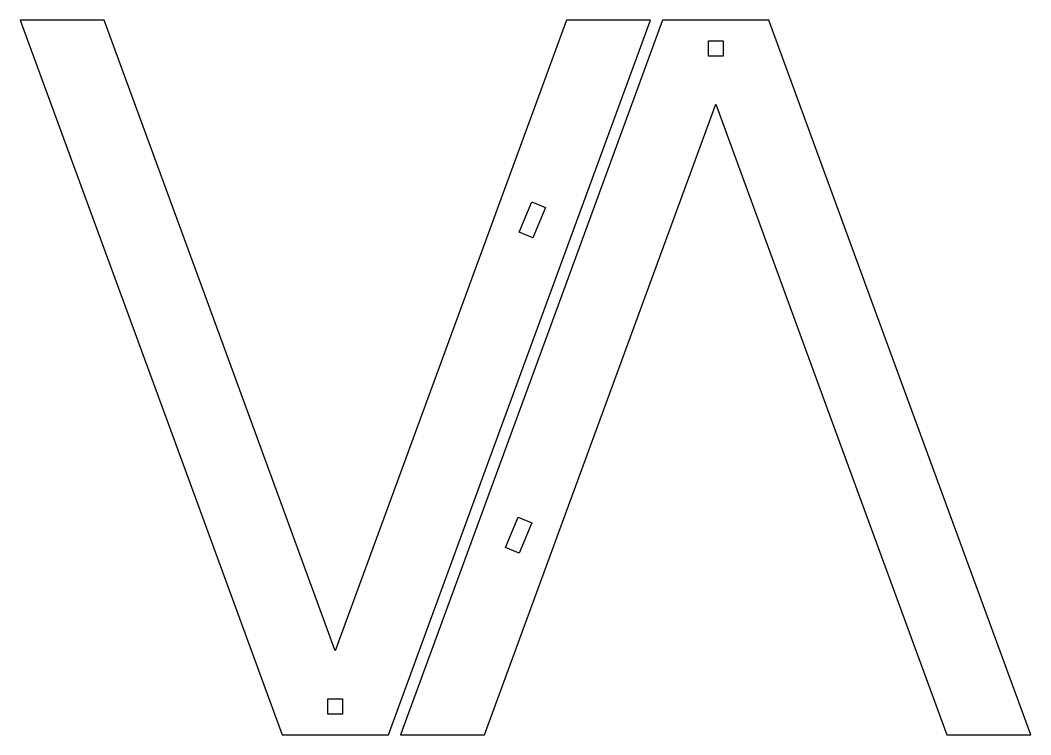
# Model space of a CAD drawing. Extents: x -230 to 381, y 0 to 432.
import ezdxf

# ---------------------------------------------------------------- set-up
doc = ezdxf.new("R2010")
doc.units = 0
doc.layers.add('Layer_1', color=7, linetype='CONTINUOUS')

msp = doc.modelspace()

# ---------------------------------------------------------------- linework, layer by layer
at = {"layer": 'Layer_1', "color": 7}
for points in [[(-7.371334, 0.000001), (55.749992, 172.099883), (150.999992, 431.800001), (100.199992, 431.800001), (30.34998, 241.300004), (-39.50002, 50.800001), (-109.350008, 241.300004), (-179.200008, 431.800001), (-230, 431.800001), (-134.750008, 172.099883), (-71.628694, 0.000001), (-7.371334, 0.000001), (-7.371334, 0.000001)], [(79.864554, 300.22876), (71.655302, 303.667243), (79.381672, 322.114219), (87.590924, 318.6763), (79.864554, 300.22876), (79.864554, 300.22876)], [(-35.050058, 12.50047), (-43.949981, 12.50047), (-43.949981, 21.800014), (-35.050058, 21.800014), (-35.050058, 12.50047), (-35.050058, 12.50047)]]:
    msp.add_lwpolyline(points, close=True, dxfattribs=at)
for points in [[(158.371314, 431.800247), (95.25, 259.700365), (0, 0.000255), (50.8, 0.000255), (120.65, 190.500247), (190.5, 381.000247), (260.35, 190.500247), (330.2, 0.000255), (381, 0.000255), (285.75, 259.700365), (222.628686, 431.800247), (158.371314, 431.800247), (158.371314, 431.800247)], [(186.050039, 419.299786), (194.949961, 419.299786), (194.949961, 410.000234), (186.050039, 410.000234), (186.050039, 419.299786), (186.050039, 419.299786)], [(71.135435, 131.571476), (79.344684, 128.132994), (71.618297, 109.686024), (63.409048, 113.123953), (71.135435, 131.571476), (71.135435, 131.571476)]]:
    msp.add_lwpolyline(points, dxfattribs=at)

doc.saveas('drawing.dxf')
